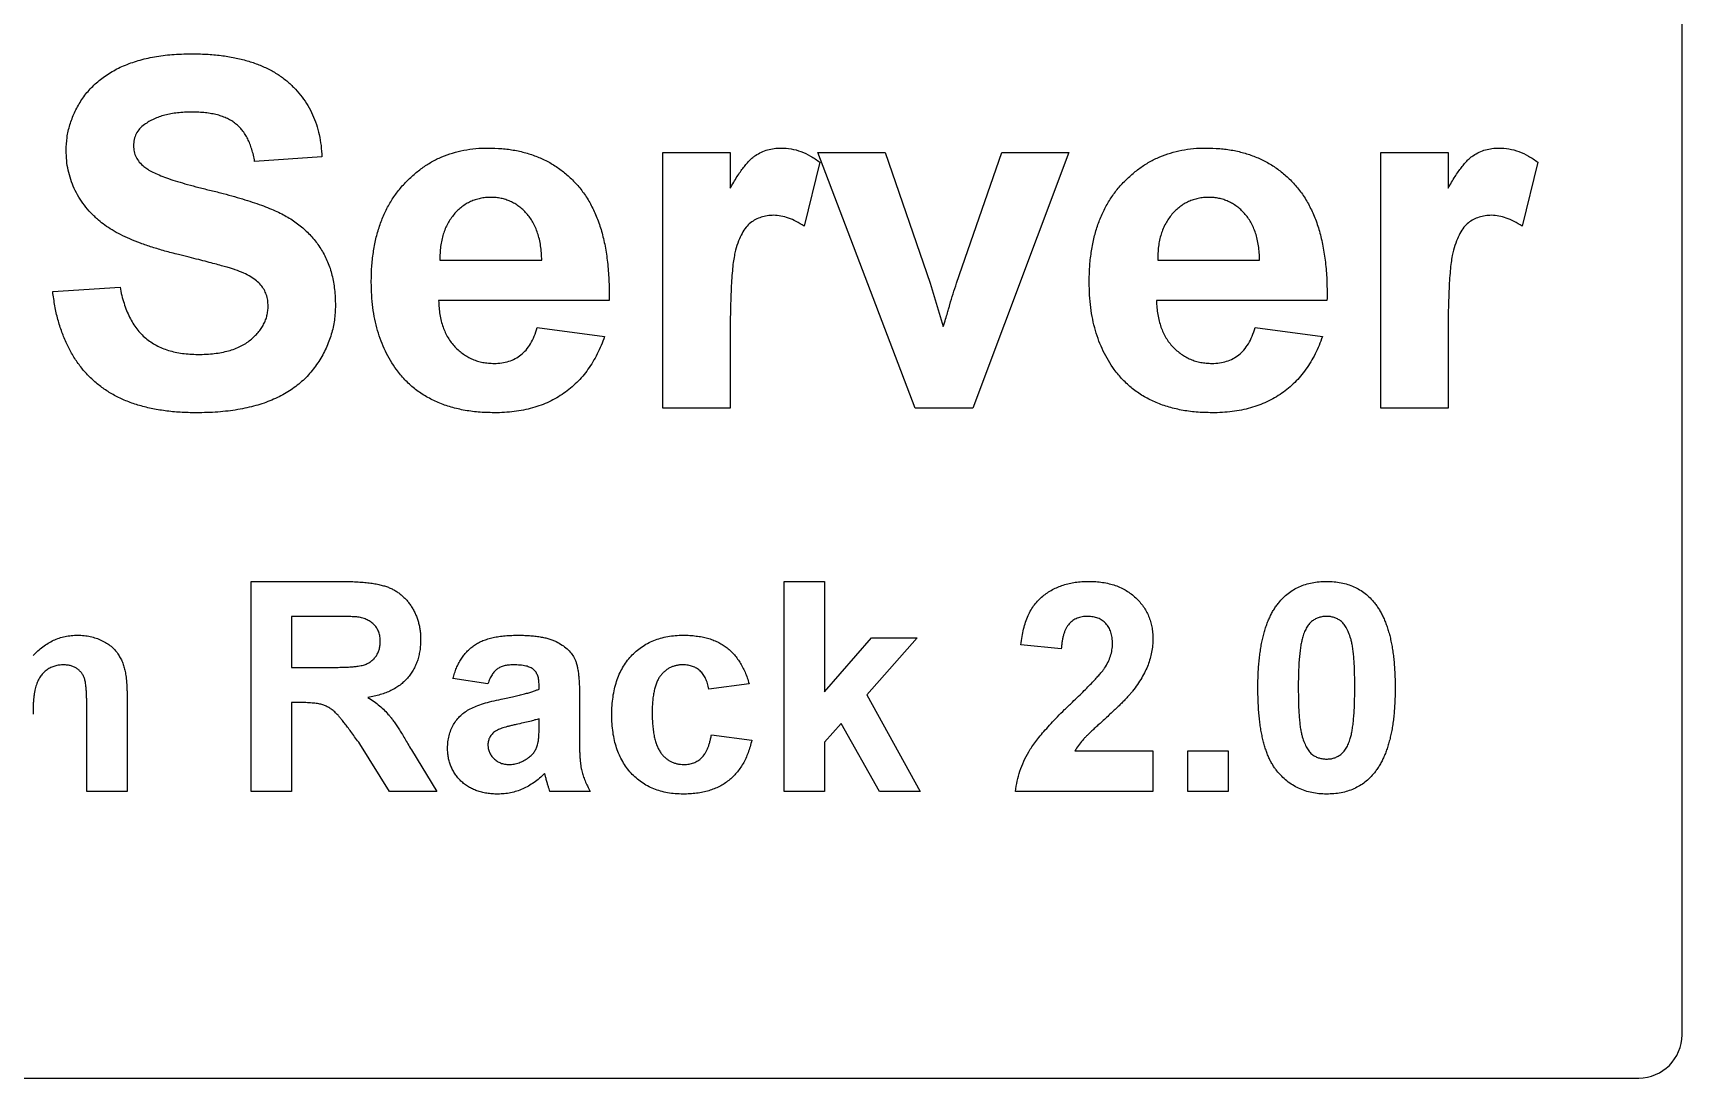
# Model space of a CAD drawing. Header units: millimetres. Extents: x -229 to 229, y -152 to 152.
# Drawn here: x -13.4 to 228.6, y -152.4 to 1 of the extents above; entities that cross this region are included whole.
import ezdxf

# ---------------------------------------------------------------- set-up
doc = ezdxf.new("R2010")
doc.units = ezdxf.units.MM

msp = doc.modelspace()

# ---------------------------------------------------------------- linework, layer by layer
at = {"color": 7, "linetype": 'Continuous', "lineweight": 25}
for p, q in [((228.6, -146.05), (228.6, 146.05)), ((79.03, -16.58), (88.9, -16.58)), ((79.03, -54.12), (79.03, -16.58)), ((88.9, -16.58), (88.9, -21.82)), ((101.74, -16.58), (111.62, -16.58)), ((116.06, -54.12), (101.74, -16.58)), ((111.62, -16.58), (118.26, -35.74)), ((122.12, -35.74), (128.75, -16.58)), ((138.62, -16.58), (124.52, -54.12)), ((128.75, -16.58), (138.62, -16.58)), ((184.39, -16.58), (194.27, -16.58)), ((184.39, -54.12), (184.39, -16.58)), ((194.27, -16.58), (194.27, -21.82)), ((28.98, -17.24), (19.1, -17.9)), ((102.07, -18), (99.77, -27.4)), ((207.44, -18), (205.14, -27.4)), ((46.27, -32.39), (61.24, -32.39)), ((151.64, -32.39), (166.61, -32.39)), ((118.26, -35.74), (120.18, -42.14)), ((-10.54, -37), (-0.66, -36.34)), ((71.12, -38.32), (46.1, -38.32)), ((176.49, -38.32), (151.46, -38.32)), ((60.59, -42.27), (70.46, -43.58)), ((88.9, -42.99), (88.9, -54.12)), ((165.95, -42.27), (175.83, -43.58)), ((194.27, -42.99), (194.27, -54.12)), ((88.9, -54.12), (79.03, -54.12)), ((124.52, -54.12), (116.06, -54.12)), ((194.27, -54.12), (184.39, -54.12)), ((18.57, -79.52), (31.51, -79.52)), ((18.57, -110.34), (18.57, -79.52)), ((96.81, -79.52), (102.73, -79.52)), ((96.81, -110.34), (96.81, -79.52)), ((102.73, -79.52), (102.73, -95.75)), ((24.5, -84.66), (24.5, -92.17)), ((29.54, -84.66), (24.5, -84.66)), ((102.73, -95.75), (109.65, -87.82)), ((116.36, -87.82), (108.93, -96.17)), ((109.65, -87.82), (116.36, -87.82)), ((137.5, -89.4), (131.58, -88.82)), ((24.5, -92.17), (29.27, -92.17)), ((53.34, -94.54), (48.21, -93.75)), ((60.85, -95.33), (60.85, -94.76)), ((66.78, -96.05), (66.78, -102.98)), ((91.67, -94.54), (85.74, -95.33)), ((108.93, -96.17), (116.76, -110.34)), ((-5.53, -110.34), (-5.53, -98.38)), ((0.4, -97.2), (0.4, -110.34)), ((24.5, -97.3), (24.5, -110.34)), ((25.83, -97.3), (24.5, -97.3)), ((60.85, -100.79), (60.85, -99.67)), ((105.18, -100.38), (102.73, -103.13)), ((110.83, -110.34), (105.18, -100.38)), ((38.91, -110.34), (34.52, -103.35)), ((86.14, -102.04), (92.06, -102.83)), ((102.73, -103.13), (102.73, -110.34)), ((42.1, -104.24), (45.83, -110.34)), ((139.49, -104.41), (150.94, -104.41)), ((150.94, -104.41), (150.94, -110.34)), ((156.07, -104.41), (162, -104.41)), ((156.07, -110.34), (156.07, -104.41)), ((162, -104.41), (162, -110.34)), ((0.4, -110.34), (-5.53, -110.34)), ((24.5, -110.34), (18.57, -110.34)), ((45.83, -110.34), (38.91, -110.34)), ((68.36, -110.34), (62.43, -110.34)), ((102.73, -110.34), (96.81, -110.34)), ((116.76, -110.34), (110.83, -110.34)), ((150.94, -110.34), (130.79, -110.34)), ((162, -110.34), (156.07, -110.34)), ((-222.25, -152.4), (222.25, -152.4))]:
    msp.add_line(p, q, dxfattribs=at)
msp.add_arc((222.25, -146.05), 6.35, 270, 0, dxfattribs=at)
for points, knots in [([(-8.56, -16.29), (-8.54, -15.65), (-8.49, -14.38), (-8.05, -12.51), (-7.37, -10.71), (-6.58, -9.28), (-5.83, -8.19), (-5.2, -7.42), (-4.5, -6.69), (-3.74, -6.03), (-2.93, -5.4), (-2.05, -4.84), (-1.12, -4.31), (0.22, -3.69), (2.05, -3.04), (4.43, -2.49), (7.02, -2.16), (8.81, -2.12), (9.74, -2.1)], [0, 0, 0, 0, 0.073758, 0.146314, 0.219931, 0.295355, 0.333985, 0.372228, 0.410559, 0.449522, 0.48845, 0.5285, 0.569766, 0.611707, 0.699547, 0.793005, 0.892708, 1, 1, 1, 1]), ([(9.74, -2.1), (10.51, -2.11), (11.99, -2.13), (14.14, -2.33), (16.14, -2.64), (18, -3.09), (19.71, -3.68), (21.28, -4.38), (22.71, -5.22), (23.97, -6.19), (25.1, -7.27), (26.08, -8.44), (26.93, -9.69), (27.64, -11.03), (28.19, -12.46), (28.6, -13.98), (28.87, -15.58), (28.94, -16.68), (28.98, -17.24)], [0, 0, 0, 0, 0.08282, 0.161084, 0.23435, 0.303453, 0.368554, 0.430806, 0.490159, 0.547891, 0.604075, 0.659129, 0.713948, 0.768331, 0.823595, 0.880408, 0.93902, 1, 1, 1, 1]), ([(9.87, -10.66), (9.51, -10.66), (8.81, -10.68), (7.79, -10.76), (6.83, -10.9), (5.93, -11.09), (5.09, -11.35), (4.31, -11.67), (3.59, -12.04), (3.15, -12.33), (2.93, -12.48)], [0, 0, 0, 0, 0.148335, 0.288592, 0.421401, 0.547152, 0.666859, 0.782766, 0.892668, 1, 1, 1, 1]), ([(19.1, -17.9), (19.04, -17.59), (18.93, -16.99), (18.69, -16.12), (18.42, -15.32), (18.1, -14.59), (17.71, -13.93), (17.29, -13.33), (16.83, -12.8), (16.3, -12.35), (15.73, -11.93), (15.09, -11.6), (14.39, -11.3), (13.61, -11.06), (12.76, -10.88), (11.86, -10.75), (10.88, -10.68), (10.21, -10.67), (9.87, -10.66)], [0, 0, 0, 0, 0.071942, 0.140207, 0.204905, 0.264912, 0.322857, 0.378531, 0.431843, 0.484049, 0.536898, 0.59195, 0.649895, 0.711385, 0.777189, 0.846914, 0.920798, 1, 1, 1, 1]), ([(2.93, -12.48), (2.68, -12.68), (2.2, -13.06), (1.69, -13.82), (1.37, -14.68), (1.34, -15.29), (1.32, -15.6)], [0, 0, 0, 0, 0.259464, 0.502502, 0.744885, 1, 1, 1, 1]), ([(-3.82, -26.52), (-4.19, -26.17), (-4.93, -25.48), (-5.91, -24.34), (-6.73, -23.14), (-7.4, -21.88), (-7.92, -20.56), (-8.29, -19.19), (-8.52, -17.76), (-8.55, -16.78), (-8.56, -16.29)], [0, 0, 0, 0, 0.133054, 0.260864, 0.384835, 0.506941, 0.627504, 0.749214, 0.872651, 1, 1, 1, 1]), ([(1.32, -15.6), (1.33, -15.89), (1.36, -16.46), (1.68, -17.28), (2.16, -18.03), (2.61, -18.44), (2.84, -18.65)], [0, 0, 0, 0, 0.246345, 0.485261, 0.731951, 1, 1, 1, 1]), ([(36.22, -35.63), (36.23, -34.88), (36.25, -33.42), (36.5, -31.29), (36.86, -29.28), (37.4, -27.41), (38.08, -25.65), (38.92, -24.02), (39.9, -22.51), (41.05, -21.15), (42.3, -19.93), (43.64, -18.85), (45.06, -17.95), (46.56, -17.2), (48.15, -16.64), (49.81, -16.22), (51.56, -15.97), (52.75, -15.94), (53.35, -15.93)], [0, 0, 0, 0, 0.076385, 0.149324, 0.218424, 0.284712, 0.34825, 0.410591, 0.471299, 0.531967, 0.591651, 0.649954, 0.706789, 0.763485, 0.820424, 0.878521, 0.9383, 1, 1, 1, 1]), ([(53.35, -15.93), (54.03, -15.94), (55.35, -15.97), (57.28, -16.23), (59.11, -16.66), (60.81, -17.27), (62.42, -18.04), (63.91, -19), (65.29, -20.13), (66.55, -21.43), (67.69, -22.9), (68.66, -24.57), (69.47, -26.41), (70.13, -28.44), (70.62, -30.66), (70.95, -33.05), (71.14, -35.62), (71.13, -37.4), (71.12, -38.32)], [0, 0, 0, 0, 0.062184, 0.121687, 0.178755, 0.234022, 0.288331, 0.342225, 0.39646, 0.451776, 0.508677, 0.567205, 0.628626, 0.693655, 0.762827, 0.836735, 0.915787, 1, 1, 1, 1]), ([(88.9, -21.82), (89.07, -21.53), (89.4, -20.96), (89.89, -20.14), (90.38, -19.42), (90.85, -18.78), (91.3, -18.21), (91.75, -17.74), (92.17, -17.33), (92.74, -16.92), (93.46, -16.52), (94.38, -16.17), (95.36, -15.97), (96.02, -15.94), (96.36, -15.93)], [0, 0, 0, 0, 0.1015823, 0.1959763, 0.2820742, 0.3609078, 0.4328316, 0.4971315, 0.5556584, 0.6075363, 0.7044377, 0.8017257, 0.8986541, 1, 1, 1, 1]), ([(96.36, -15.93), (96.86, -15.95), (97.85, -16.01), (99.31, -16.41), (100.74, -17.08), (101.62, -17.69), (102.07, -18)], [0, 0, 0, 0, 0.239015, 0.480055, 0.731757, 1, 1, 1, 1]), ([(141.59, -35.63), (141.6, -34.88), (141.62, -33.42), (141.87, -31.29), (142.23, -29.28), (142.77, -27.41), (143.44, -25.65), (144.29, -24.02), (145.27, -22.51), (146.42, -21.15), (147.67, -19.93), (149.01, -18.85), (150.43, -17.95), (151.93, -17.2), (153.52, -16.64), (155.18, -16.22), (156.92, -15.97), (158.11, -15.94), (158.72, -15.93)], [0, 0, 0, 0, 0.076385, 0.149324, 0.218424, 0.284712, 0.34825, 0.410591, 0.471299, 0.531967, 0.591651, 0.649954, 0.706789, 0.763485, 0.820424, 0.878521, 0.9383, 1, 1, 1, 1]), ([(158.72, -15.93), (159.4, -15.94), (160.72, -15.97), (162.65, -16.23), (164.47, -16.66), (166.18, -17.27), (167.79, -18.04), (169.28, -19), (170.66, -20.13), (171.92, -21.43), (173.06, -22.9), (174.03, -24.57), (174.84, -26.41), (175.5, -28.44), (175.98, -30.66), (176.32, -33.05), (176.51, -35.62), (176.5, -37.4), (176.49, -38.32)], [0, 0, 0, 0, 0.062184, 0.121687, 0.178755, 0.234022, 0.288331, 0.342225, 0.39646, 0.451776, 0.508677, 0.567205, 0.628626, 0.693655, 0.762827, 0.836735, 0.915787, 1, 1, 1, 1]), ([(194.27, -21.82), (194.44, -21.53), (194.77, -20.96), (195.26, -20.14), (195.74, -19.42), (196.22, -18.78), (196.66, -18.21), (197.11, -17.74), (197.54, -17.33), (198.1, -16.92), (198.83, -16.52), (199.75, -16.17), (200.72, -15.97), (201.39, -15.94), (201.73, -15.93)], [0, 0, 0, 0, 0.101582, 0.195976, 0.282074, 0.360908, 0.432832, 0.497131, 0.555658, 0.607536, 0.704438, 0.801726, 0.898654, 1, 1, 1, 1]), ([(201.73, -15.93), (202.22, -15.95), (203.21, -16.01), (204.68, -16.41), (206.1, -17.08), (206.99, -17.69), (207.44, -18)], [0, 0, 0, 0, 0.239015, 0.480055, 0.731757, 1, 1, 1, 1]), ([(2.84, -18.65), (3.03, -18.79), (3.44, -19.1), (4.2, -19.49), (5.12, -19.92), (6.21, -20.34), (7.48, -20.75), (8.92, -21.19), (10.52, -21.63), (12.26, -22.05), (14.03, -22.47), (15.72, -22.93), (17.28, -23.38), (18.73, -23.84), (20.05, -24.3), (21.25, -24.77), (22.33, -25.22), (23.59, -25.85), (25.03, -26.7), (26.53, -27.93), (27.85, -29.32), (28.78, -30.63), (29.41, -31.75), (29.82, -32.65), (30.18, -33.59), (30.46, -34.59), (30.67, -35.63), (30.84, -36.72), (30.93, -37.86), (30.95, -38.63), (30.95, -39.03)], [0, 0, 0, 0, 0.018281, 0.040851, 0.06742, 0.098236, 0.13339, 0.172761, 0.216898, 0.265232, 0.314356, 0.360395, 0.4033, 0.443173, 0.480216, 0.513952, 0.544926, 0.573058, 0.625371, 0.67606, 0.726118, 0.776675, 0.802168, 0.82813, 0.85447, 0.881844, 0.909815, 0.938613, 0.968808, 1, 1, 1, 1]), ([(53.79, -23.17), (53.53, -23.18), (53, -23.2), (52.22, -23.31), (51.49, -23.51), (50.79, -23.77), (50.13, -24.13), (49.5, -24.56), (48.91, -25.07), (48.55, -25.45), (48.37, -25.65)], [0, 0, 0, 0, 0.13044, 0.257038, 0.379788, 0.499815, 0.620849, 0.744538, 0.870075, 1, 1, 1, 1]), ([(61.24, -32.39), (61.23, -32.03), (61.19, -31.32), (61.09, -30.28), (60.9, -29.32), (60.66, -28.42), (60.33, -27.6), (59.97, -26.83), (59.52, -26.14), (59.01, -25.52), (58.47, -24.96), (57.88, -24.5), (57.28, -24.08), (56.64, -23.74), (55.97, -23.49), (55.27, -23.3), (54.54, -23.2), (54.05, -23.18), (53.79, -23.17)], [0, 0, 0, 0, 0.082314, 0.160312, 0.234515, 0.303739, 0.370258, 0.43406, 0.495783, 0.555843, 0.614506, 0.671294, 0.726559, 0.779965, 0.833959, 0.888495, 0.943318, 1, 1, 1, 1]), ([(159.16, -23.17), (158.89, -23.18), (158.37, -23.2), (157.59, -23.31), (156.86, -23.51), (156.16, -23.77), (155.5, -24.13), (154.87, -24.56), (154.28, -25.07), (153.92, -25.45), (153.74, -25.65)], [0, 0, 0, 0, 0.13044, 0.257038, 0.379788, 0.499815, 0.620849, 0.744538, 0.870075, 1, 1, 1, 1]), ([(166.61, -32.39), (166.59, -32.03), (166.56, -31.32), (166.45, -30.28), (166.27, -29.32), (166.02, -28.42), (165.7, -27.6), (165.34, -26.83), (164.89, -26.14), (164.38, -25.52), (163.84, -24.96), (163.25, -24.5), (162.64, -24.08), (162, -23.74), (161.33, -23.49), (160.63, -23.3), (159.91, -23.2), (159.41, -23.18), (159.16, -23.17)], [0, 0, 0, 0, 0.0823141, 0.1603124, 0.2345154, 0.3037395, 0.3702579, 0.4340595, 0.4957829, 0.5558429, 0.6145055, 0.6712938, 0.7265585, 0.7799647, 0.8339586, 0.8884952, 0.9433177, 1, 1, 1, 1]), ([(7.92, -31.57), (7.25, -31.4), (5.95, -31.07), (4.09, -30.5), (2.39, -29.92), (0.84, -29.3), (-0.56, -28.67), (-1.79, -27.99), (-2.88, -27.29), (-3.51, -26.77), (-3.82, -26.52)], [0, 0, 0, 0, 0.161735, 0.312041, 0.452204, 0.58122, 0.699855, 0.809224, 0.908455, 1, 1, 1, 1]), ([(48.37, -25.65), (48.2, -25.86), (47.86, -26.29), (47.43, -27), (47.06, -27.76), (46.78, -28.58), (46.53, -29.45), (46.39, -30.39), (46.29, -31.37), (46.28, -32.04), (46.27, -32.39)], [0, 0, 0, 0, 0.112984, 0.226999, 0.344391, 0.463956, 0.589572, 0.71973, 0.855857, 1, 1, 1, 1]), ([(95.28, -25.8), (94.96, -25.82), (94.34, -25.84), (93.44, -26.06), (92.62, -26.4), (91.85, -26.89), (91.17, -27.58), (90.59, -28.48), (90.1, -29.61), (89.72, -30.71), (89.49, -31.78), (89.33, -32.79), (89.2, -34.01), (89.09, -35.42), (89.01, -37.04), (88.95, -38.84), (88.91, -40.85), (88.9, -42.25), (88.9, -42.99)], [0, 0, 0, 0, 0.047051, 0.091596, 0.134789, 0.178167, 0.223829, 0.275881, 0.335712, 0.404792, 0.446161, 0.496256, 0.556147, 0.625989, 0.704794, 0.793638, 0.892036, 1, 1, 1, 1]), ([(99.77, -27.4), (99.38, -27.15), (98.64, -26.69), (97.49, -26.19), (96.37, -25.87), (95.64, -25.83), (95.28, -25.8)], [0, 0, 0, 0, 0.2849355, 0.542857, 0.779294, 1, 1, 1, 1]), ([(153.74, -25.65), (153.57, -25.86), (153.23, -26.29), (152.8, -27), (152.42, -27.76), (152.14, -28.58), (151.9, -29.45), (151.75, -30.39), (151.66, -31.37), (151.65, -32.04), (151.64, -32.39)], [0, 0, 0, 0, 0.112984, 0.226999, 0.344391, 0.463956, 0.589572, 0.71973, 0.855857, 1, 1, 1, 1]), ([(200.65, -25.8), (200.33, -25.82), (199.71, -25.84), (198.81, -26.06), (197.98, -26.4), (197.22, -26.89), (196.54, -27.58), (195.96, -28.48), (195.47, -29.61), (195.09, -30.71), (194.86, -31.78), (194.69, -32.79), (194.57, -34.01), (194.45, -35.42), (194.38, -37.04), (194.32, -38.84), (194.27, -40.85), (194.27, -42.25), (194.27, -42.99)], [0, 0, 0, 0, 0.047051, 0.091596, 0.134789, 0.178167, 0.223829, 0.275881, 0.335712, 0.404792, 0.446161, 0.496256, 0.556147, 0.625989, 0.704794, 0.793638, 0.892036, 1, 1, 1, 1]), ([(205.14, -27.4), (204.75, -27.15), (204.01, -26.69), (202.85, -26.19), (201.74, -25.87), (201.01, -25.83), (200.65, -25.8)], [0, 0, 0, 0, 0.2849355, 0.542857, 0.779294, 1, 1, 1, 1]), ([(16.26, -33.8), (16.08, -33.74), (15.68, -33.61), (15, -33.42), (14.18, -33.18), (13.22, -32.91), (12.1, -32.63), (10.84, -32.29), (9.43, -31.95), (8.44, -31.7), (7.92, -31.57)], [0, 0, 0, 0, 0.065228, 0.145969, 0.245215, 0.361498, 0.495676, 0.646055, 0.814352, 1, 1, 1, 1]), ([(21.07, -39.13), (21.06, -38.84), (21.05, -38.26), (20.83, -37.44), (20.5, -36.68), (20.01, -36), (19.35, -35.37), (18.5, -34.78), (17.45, -34.25), (16.67, -33.96), (16.26, -33.8)], [0, 0, 0, 0, 0.113119, 0.2213, 0.325895, 0.431605, 0.54614, 0.677623, 0.828428, 1, 1, 1, 1]), ([(39.9, -48.44), (39.61, -48.01), (39.01, -47.14), (38.27, -45.74), (37.63, -44.26), (37.13, -42.69), (36.71, -41.05), (36.42, -39.32), (36.26, -37.5), (36.23, -36.26), (36.22, -35.63)], [0, 0, 0, 0, 0.115599, 0.232782, 0.350811, 0.472291, 0.596763, 0.726067, 0.860235, 1, 1, 1, 1]), ([(121.13, -38.92), (121.29, -38.39), (121.61, -37.33), (121.95, -36.28), (122.12, -35.74)], [0, 0, 0, 0, 0.497607, 1, 1, 1, 1]), ([(145.27, -48.44), (144.97, -48.01), (144.38, -47.14), (143.63, -45.74), (143, -44.26), (142.49, -42.69), (142.07, -41.05), (141.79, -39.32), (141.63, -37.5), (141.6, -36.26), (141.59, -35.63)], [0, 0, 0, 0, 0.115599, 0.232782, 0.350811, 0.472291, 0.596763, 0.726067, 0.860235, 1, 1, 1, 1]), ([(10.52, -54.78), (9.73, -54.77), (8.21, -54.74), (6, -54.52), (3.92, -54.18), (1.98, -53.68), (0.19, -53.05), (-1.47, -52.27), (-2.98, -51.33), (-4.36, -50.27), (-5.6, -49.06), (-6.71, -47.72), (-7.68, -46.25), (-8.51, -44.65), (-9.22, -42.92), (-9.81, -41.07), (-10.25, -39.08), (-10.44, -37.7), (-10.54, -37)], [0, 0, 0, 0, 0.0761221, 0.1482116, 0.2162405, 0.2806676, 0.3423095, 0.4014208, 0.458656, 0.514793, 0.5707224, 0.6266527, 0.6834818, 0.7418441, 0.8021435, 0.8651515, 0.9308113, 1, 1, 1, 1]), ([(-0.66, -36.34), (-0.58, -36.75), (-0.43, -37.56), (-0.09, -38.7), (0.29, -39.77), (0.73, -40.75), (1.22, -41.65), (1.79, -42.46), (2.41, -43.2), (3.1, -43.84), (3.84, -44.41), (4.66, -44.89), (5.53, -45.3), (6.46, -45.64), (7.45, -45.9), (8.51, -46.08), (9.63, -46.19), (10.39, -46.21), (10.78, -46.22)], [0, 0, 0, 0, 0.075285, 0.146236, 0.213456, 0.277502, 0.33853, 0.397652, 0.454745, 0.510362, 0.565639, 0.622097, 0.67924, 0.738115, 0.799044, 0.863264, 0.929939, 1, 1, 1, 1]), ([(46.1, -38.32), (46.11, -38.67), (46.15, -39.36), (46.27, -40.36), (46.47, -41.31), (46.74, -42.19), (47.06, -43.02), (47.47, -43.78), (47.95, -44.48), (48.49, -45.11), (49.09, -45.68), (49.72, -46.17), (50.38, -46.61), (51.09, -46.94), (51.83, -47.21), (52.6, -47.39), (53.41, -47.51), (53.97, -47.53), (54.25, -47.54)], [0, 0, 0, 0, 0.0769848, 0.149914, 0.2201641, 0.2864885, 0.3507796, 0.4125353, 0.4737932, 0.5346544, 0.5942959, 0.6522135, 0.7089265, 0.7659968, 0.8224146, 0.8799657, 0.9387421, 1, 1, 1, 1]), ([(151.46, -38.32), (151.48, -38.67), (151.51, -39.36), (151.63, -40.36), (151.84, -41.31), (152.11, -42.19), (152.43, -43.02), (152.84, -43.78), (153.31, -44.48), (153.86, -45.11), (154.46, -45.68), (155.09, -46.17), (155.75, -46.61), (156.46, -46.94), (157.2, -47.21), (157.97, -47.39), (158.78, -47.51), (159.33, -47.53), (159.61, -47.54)], [0, 0, 0, 0, 0.076985, 0.149914, 0.220164, 0.286488, 0.35078, 0.412535, 0.473793, 0.534654, 0.594296, 0.652213, 0.708927, 0.765997, 0.822415, 0.879966, 0.938742, 1, 1, 1, 1]), ([(30.95, -39.03), (30.94, -39.39), (30.93, -40.11), (30.81, -41.19), (30.63, -42.24), (30.36, -43.27), (30, -44.29), (29.6, -45.3), (29.09, -46.29), (28.52, -47.24), (27.89, -48.17), (27.18, -49.03), (26.42, -49.85), (25.57, -50.57), (24.68, -51.27), (23.72, -51.88), (22.7, -52.44), (21.61, -52.93), (20.46, -53.37), (19.25, -53.75), (17.96, -54.06), (16.6, -54.33), (15.18, -54.54), (13.68, -54.68), (12.12, -54.76), (11.06, -54.77), (10.52, -54.78)], [0, 0, 0, 0, 0.0375238, 0.0745185, 0.1111581, 0.1477088, 0.1847374, 0.2221811, 0.259833, 0.2985387, 0.3371991, 0.3756534, 0.4136872, 0.4517901, 0.4906346, 0.5297855, 0.5696773, 0.6105177, 0.6525003, 0.6962463, 0.741804, 0.7893957, 0.8387226, 0.8902543, 0.9440981, 1, 1, 1, 1]), ([(10.78, -46.22), (11.2, -46.21), (12, -46.21), (13.16, -46.1), (14.24, -45.94), (15.24, -45.7), (16.18, -45.42), (17.02, -45.04), (17.79, -44.61), (18.48, -44.12), (19.09, -43.57), (19.61, -43), (20.07, -42.42), (20.43, -41.8), (20.73, -41.17), (20.92, -40.51), (21.05, -39.83), (21.07, -39.36), (21.07, -39.13)], [0, 0, 0, 0, 0.0886112, 0.1723534, 0.2507588, 0.3243492, 0.3939279, 0.4600367, 0.5228485, 0.5836904, 0.6422364, 0.697606, 0.7507613, 0.8014018, 0.8516208, 0.9001962, 0.9497159, 1, 1, 1, 1]), ([(120.18, -42.14), (120.3, -41.77), (120.5, -41.1), (120.78, -40.19), (120.98, -39.49), (121.09, -39.09), (121.13, -38.92)], [0, 0, 0, 0, 0.346124, 0.631182, 0.847582, 1, 1, 1, 1]), ([(54.25, -47.54), (54.62, -47.52), (55.35, -47.49), (56.4, -47.26), (57.35, -46.86), (58.21, -46.31), (58.98, -45.57), (59.62, -44.64), (60.18, -43.53), (60.45, -42.7), (60.59, -42.27)], [0, 0, 0, 0, 0.125554, 0.243179, 0.356466, 0.46863, 0.584816, 0.71008, 0.847766, 1, 1, 1, 1]), ([(159.61, -47.54), (159.99, -47.52), (160.72, -47.49), (161.76, -47.26), (162.71, -46.86), (163.57, -46.31), (164.34, -45.57), (164.99, -44.64), (165.55, -43.53), (165.81, -42.7), (165.95, -42.27)], [0, 0, 0, 0, 0.125554, 0.243179, 0.356466, 0.46863, 0.584816, 0.71008, 0.847766, 1, 1, 1, 1]), ([(70.46, -43.58), (70.3, -44.03), (69.98, -44.9), (69.4, -46.15), (68.76, -47.32), (68.04, -48.4), (67.27, -49.42), (66.4, -50.33), (65.49, -51.18), (64.49, -51.93), (63.44, -52.61), (62.32, -53.2), (61.13, -53.68), (59.88, -54.08), (58.57, -54.4), (57.19, -54.62), (55.75, -54.76), (54.77, -54.77), (54.27, -54.78)], [0, 0, 0, 0, 0.066948, 0.131635, 0.194402, 0.255359, 0.315526, 0.374568, 0.43328, 0.491792, 0.550472, 0.610148, 0.670421, 0.732099, 0.795523, 0.860926, 0.92914, 1, 1, 1, 1]), ([(175.83, -43.58), (175.67, -44.03), (175.35, -44.9), (174.77, -46.15), (174.12, -47.32), (173.41, -48.4), (172.63, -49.42), (171.77, -50.33), (170.86, -51.18), (169.86, -51.93), (168.81, -52.61), (167.69, -53.2), (166.49, -53.68), (165.25, -54.08), (163.94, -54.4), (162.56, -54.62), (161.12, -54.76), (160.14, -54.77), (159.64, -54.78)], [0, 0, 0, 0, 0.066948, 0.131635, 0.194402, 0.255359, 0.315526, 0.374568, 0.43328, 0.491792, 0.550472, 0.610148, 0.670421, 0.732099, 0.795523, 0.860926, 0.92914, 1, 1, 1, 1]), ([(54.27, -54.78), (53.49, -54.76), (51.96, -54.72), (49.76, -54.42), (47.72, -53.93), (45.83, -53.24), (44.1, -52.34), (42.52, -51.24), (41.1, -49.95), (40.31, -48.95), (39.9, -48.44)], [0, 0, 0, 0, 0.143868, 0.279381, 0.407202, 0.529461, 0.648166, 0.764985, 0.881431, 1, 1, 1, 1]), ([(159.64, -54.78), (158.85, -54.76), (157.33, -54.72), (155.13, -54.42), (153.09, -53.93), (151.2, -53.24), (149.47, -52.34), (147.89, -51.24), (146.47, -49.95), (145.67, -48.95), (145.27, -48.44)], [0, 0, 0, 0, 0.143868, 0.279381, 0.407202, 0.529461, 0.648166, 0.764985, 0.881431, 1, 1, 1, 1]), ([(31.51, -79.52), (31.9, -79.52), (32.66, -79.53), (33.75, -79.56), (34.76, -79.63), (35.69, -79.71), (36.54, -79.83), (37.3, -79.97), (37.98, -80.14), (38.58, -80.33), (39.14, -80.56), (39.65, -80.82), (40.13, -81.13), (40.59, -81.48), (41.03, -81.86), (41.43, -82.29), (41.8, -82.76), (42.15, -83.26), (42.45, -83.8), (42.73, -84.35), (42.95, -84.92), (43.14, -85.51), (43.29, -86.12), (43.39, -86.75), (43.46, -87.4), (43.46, -87.84), (43.46, -88.06)], [0, 0, 0, 0, 0.069826, 0.134568, 0.194655, 0.249727, 0.300289, 0.346032, 0.387438, 0.424316, 0.459073, 0.493245, 0.527114, 0.561039, 0.595222, 0.629875, 0.664986, 0.701286, 0.737968, 0.774262, 0.810851, 0.84727, 0.884509, 0.92231, 0.960504, 1, 1, 1, 1]), ([(131.58, -88.82), (131.62, -88.42), (131.72, -87.64), (131.95, -86.53), (132.24, -85.5), (132.61, -84.56), (133.03, -83.7), (133.54, -82.94), (134.12, -82.27), (134.76, -81.68), (135.45, -81.17), (136.19, -80.72), (136.97, -80.35), (137.79, -80.05), (138.66, -79.81), (139.56, -79.65), (140.51, -79.53), (141.15, -79.53), (141.48, -79.52)], [0, 0, 0, 0, 0.079436, 0.154013, 0.224141, 0.289934, 0.352732, 0.412726, 0.470303, 0.527169, 0.583502, 0.639948, 0.696585, 0.753727, 0.812707, 0.872963, 0.935035, 1, 1, 1, 1]), ([(141.48, -79.52), (141.84, -79.53), (142.54, -79.54), (143.55, -79.65), (144.51, -79.85), (145.42, -80.1), (146.26, -80.44), (147.04, -80.86), (147.76, -81.36), (148.42, -81.92), (149.01, -82.53), (149.53, -83.19), (149.96, -83.89), (150.32, -84.61), (150.59, -85.39), (150.79, -86.19), (150.92, -87.04), (150.93, -87.61), (150.94, -87.91)], [0, 0, 0, 0, 0.075672, 0.147381, 0.216085, 0.281698, 0.34546, 0.407486, 0.468731, 0.529782, 0.590033, 0.648548, 0.705954, 0.763102, 0.820289, 0.878479, 0.938226, 1, 1, 1, 1]), ([(169.4, -82.65), (169.61, -82.4), (170.04, -81.91), (170.77, -81.27), (171.56, -80.72), (172.41, -80.29), (173.33, -79.94), (174.31, -79.7), (175.34, -79.55), (176.06, -79.53), (176.42, -79.52)], [0, 0, 0, 0, 0.123958, 0.2447, 0.363941, 0.484152, 0.605999, 0.731306, 0.862758, 1, 1, 1, 1]), ([(176.42, -79.52), (176.79, -79.53), (177.5, -79.55), (178.55, -79.7), (179.53, -79.94), (180.44, -80.29), (181.3, -80.74), (182.09, -81.29), (182.83, -81.94), (183.26, -82.44), (183.47, -82.69)], [0, 0, 0, 0, 0.137323, 0.267352, 0.392965, 0.51492, 0.6342, 0.754352, 0.875575, 1, 1, 1, 1]), ([(34.25, -84.76), (34.16, -84.75), (33.97, -84.73), (33.62, -84.71), (33.18, -84.69), (32.64, -84.68), (32.01, -84.67), (31.27, -84.66), (30.44, -84.66), (29.85, -84.66), (29.54, -84.66)], [0, 0, 0, 0, 0.052659, 0.124813, 0.21921, 0.333205, 0.469464, 0.625352, 0.802199, 1, 1, 1, 1]), ([(141.36, -84.66), (141.09, -84.67), (140.57, -84.69), (139.83, -84.9), (139.18, -85.26), (138.72, -85.66), (138.41, -86.05), (138.2, -86.4), (138.02, -86.79), (137.86, -87.22), (137.73, -87.7), (137.63, -88.23), (137.54, -88.8), (137.52, -89.19), (137.5, -89.4)], [0, 0, 0, 0, 0.116899, 0.225824, 0.330086, 0.435451, 0.490307, 0.548244, 0.610767, 0.677675, 0.749189, 0.826859, 0.910112, 1, 1, 1, 1]), ([(145.01, -88.7), (145, -88.39), (144.98, -87.81), (144.8, -86.99), (144.49, -86.29), (144.06, -85.69), (143.52, -85.23), (142.88, -84.89), (142.14, -84.7), (141.63, -84.67), (141.36, -84.66)], [0, 0, 0, 0, 0.14914, 0.282162, 0.404656, 0.52111, 0.634416, 0.748796, 0.868711, 1, 1, 1, 1]), ([(166.35, -95.08), (166.35, -94.73), (166.35, -94.03), (166.4, -93.01), (166.44, -92.02), (166.54, -91.08), (166.64, -90.17), (166.77, -89.29), (166.93, -88.46), (167.11, -87.66), (167.3, -86.9), (167.53, -86.19), (167.77, -85.5), (168.06, -84.86), (168.35, -84.25), (168.67, -83.68), (169.02, -83.14), (169.27, -82.81), (169.4, -82.65)], [0, 0, 0, 0, 0.081529, 0.159787, 0.235743, 0.308564, 0.379174, 0.446742, 0.511904, 0.574573, 0.634354, 0.692516, 0.748439, 0.802149, 0.853871, 0.90396, 0.952602, 1, 1, 1, 1]), ([(176.42, -84.66), (176.24, -84.67), (175.86, -84.68), (175.32, -84.81), (174.81, -85.02), (174.33, -85.31), (173.89, -85.71), (173.51, -86.26), (173.18, -86.92), (173.02, -87.42), (172.94, -87.68)], [0, 0, 0, 0, 0.112424, 0.222385, 0.330122, 0.441243, 0.558075, 0.686949, 0.834033, 1, 1, 1, 1]), ([(180.57, -95.14), (180.57, -94.72), (180.57, -93.92), (180.54, -92.76), (180.5, -91.71), (180.43, -90.76), (180.36, -89.91), (180.25, -89.16), (180.14, -88.51), (179.95, -87.81), (179.7, -87.08), (179.35, -86.33), (178.96, -85.74), (178.51, -85.31), (178.03, -85.02), (177.52, -84.81), (176.98, -84.68), (176.61, -84.67), (176.42, -84.66)], [0, 0, 0, 0, 0.100697, 0.193034, 0.277511, 0.35372, 0.421648, 0.48196, 0.534145, 0.579041, 0.655378, 0.720508, 0.776233, 0.824061, 0.868169, 0.910885, 0.954949, 1, 1, 1, 1]), ([(183.47, -82.69), (183.6, -82.85), (183.85, -83.18), (184.19, -83.71), (184.52, -84.27), (184.8, -84.88), (185.08, -85.52), (185.33, -86.21), (185.55, -86.93), (185.76, -87.68), (185.92, -88.49), (186.08, -89.32), (186.21, -90.2), (186.31, -91.11), (186.4, -92.07), (186.45, -93.06), (186.49, -94.09), (186.5, -94.79), (186.5, -95.14)], [0, 0, 0, 0, 0.046673, 0.095251, 0.144862, 0.19631, 0.249763, 0.305775, 0.363267, 0.423548, 0.486033, 0.551487, 0.619434, 0.689951, 0.763148, 0.839004, 0.918105, 1, 1, 1, 1]), ([(37.54, -88.33), (37.53, -88.09), (37.51, -87.64), (37.35, -86.98), (37.07, -86.41), (36.68, -85.91), (36.2, -85.48), (35.63, -85.15), (34.97, -84.9), (34.5, -84.81), (34.25, -84.76)], [0, 0, 0, 0, 0.1328722, 0.2563556, 0.3727875, 0.4886712, 0.6070022, 0.7288903, 0.8583177, 1, 1, 1, 1]), ([(-13.43, -90.42), (-13.2, -90.19), (-12.75, -89.72), (-12.01, -89.1), (-11.24, -88.59), (-10.44, -88.15), (-9.59, -87.83), (-8.72, -87.59), (-7.81, -87.45), (-7.2, -87.43), (-6.88, -87.42)], [0, 0, 0, 0, 0.133982, 0.262626, 0.386631, 0.508943, 0.630245, 0.750802, 0.873505, 1, 1, 1, 1]), ([(-6.88, -87.42), (-6.56, -87.43), (-5.94, -87.45), (-5.03, -87.6), (-4.17, -87.83), (-3.36, -88.17), (-2.63, -88.57), (-1.98, -89.02), (-1.42, -89.54), (-0.98, -90.12), (-0.62, -90.73), (-0.3, -91.36), (-0.07, -92.04), (0.08, -92.63), (0.17, -93.14), (0.23, -93.58), (0.28, -94.06), (0.33, -94.59), (0.35, -95.17), (0.38, -95.8), (0.39, -96.49), (0.39, -96.95), (0.4, -97.2)], [0, 0, 0, 0, 0.06817, 0.133088, 0.196381, 0.258616, 0.318769, 0.374831, 0.427963, 0.479275, 0.529518, 0.579807, 0.630508, 0.682175, 0.709832, 0.74089, 0.775329, 0.813227, 0.854573, 0.899847, 0.94817, 1, 1, 1, 1]), ([(29.27, -92.17), (29.64, -92.16), (30.34, -92.16), (31.34, -92.14), (32.23, -92.12), (33.01, -92.08), (33.68, -92.03), (34.24, -91.97), (34.7, -91.9), (35.15, -91.79), (35.61, -91.6), (36.11, -91.33), (36.53, -90.97), (36.9, -90.56), (37.18, -90.08), (37.4, -89.55), (37.51, -88.96), (37.53, -88.54), (37.54, -88.33)], [0, 0, 0, 0, 0.106122, 0.20218, 0.287584, 0.36299, 0.427194, 0.481468, 0.525327, 0.559548, 0.615694, 0.669595, 0.72182, 0.77391, 0.827085, 0.881359, 0.938795, 1, 1, 1, 1]), ([(43.46, -88.06), (43.46, -88.34), (43.45, -88.89), (43.35, -89.69), (43.2, -90.46), (43, -91.19), (42.71, -91.88), (42.38, -92.53), (41.99, -93.15), (41.53, -93.73), (41.02, -94.26), (40.44, -94.75), (39.8, -95.18), (39.1, -95.56), (38.35, -95.88), (37.53, -96.16), (36.65, -96.38), (36.05, -96.48), (35.73, -96.54)], [0, 0, 0, 0, 0.066195, 0.129362, 0.190795, 0.250525, 0.308782, 0.366645, 0.423722, 0.481911, 0.540044, 0.599083, 0.659656, 0.721689, 0.786833, 0.854049, 0.925302, 1, 1, 1, 1]), ([(48.21, -93.75), (48.28, -93.49), (48.43, -92.98), (48.71, -92.25), (49.03, -91.57), (49.39, -90.94), (49.79, -90.37), (50.23, -89.85), (50.71, -89.38), (51.23, -88.96), (51.81, -88.59), (52.45, -88.28), (53.15, -88.01), (53.92, -87.8), (54.76, -87.62), (55.66, -87.51), (56.62, -87.44), (57.28, -87.43), (57.63, -87.42)], [0, 0, 0, 0, 0.065446, 0.12811, 0.188034, 0.245824, 0.302124, 0.356698, 0.410033, 0.463348, 0.517578, 0.574607, 0.635063, 0.698994, 0.76692, 0.839974, 0.917609, 1, 1, 1, 1]), ([(57.63, -87.42), (57.94, -87.43), (58.54, -87.43), (59.41, -87.47), (60.22, -87.54), (60.97, -87.65), (61.65, -87.78), (62.28, -87.94), (62.85, -88.13), (63.5, -88.42), (64.21, -88.83), (64.96, -89.39), (65.56, -90.03), (65.96, -90.62), (66.2, -91.16), (66.36, -91.64), (66.48, -92.19), (66.6, -92.82), (66.67, -93.52), (66.73, -94.3), (66.77, -95.15), (66.77, -95.75), (66.78, -96.05)], [0, 0, 0, 0, 0.062663, 0.121243, 0.175829, 0.2265311, 0.2734076, 0.3166839, 0.3565753, 0.3933563, 0.4608313, 0.5229936, 0.5811162, 0.6365909, 0.6661253, 0.6994559, 0.7378045, 0.7803748, 0.8279857, 0.8800202, 0.937752, 1, 1, 1, 1]), ([(71.52, -99.1), (71.53, -98.65), (71.54, -97.78), (71.68, -96.51), (71.9, -95.32), (72.21, -94.2), (72.6, -93.16), (73.09, -92.19), (73.67, -91.3), (74.34, -90.5), (75.07, -89.77), (75.88, -89.14), (76.75, -88.61), (77.69, -88.18), (78.68, -87.83), (79.74, -87.6), (80.86, -87.45), (81.63, -87.43), (82.02, -87.42)], [0, 0, 0, 0, 0.075391, 0.146985, 0.21516, 0.28003, 0.342457, 0.402868, 0.462101, 0.521056, 0.579254, 0.636419, 0.693473, 0.750952, 0.809702, 0.870606, 0.933618, 1, 1, 1, 1]), ([(82.02, -87.42), (82.34, -87.43), (82.97, -87.43), (83.88, -87.53), (84.75, -87.66), (85.56, -87.85), (86.33, -88.09), (87.04, -88.4), (87.7, -88.76), (88.32, -89.17), (88.88, -89.65), (89.41, -90.17), (89.89, -90.76), (90.34, -91.4), (90.73, -92.1), (91.09, -92.86), (91.41, -93.68), (91.58, -94.24), (91.67, -94.54)], [0, 0, 0, 0, 0.073658, 0.1438276, 0.2107202, 0.2742615, 0.3357609, 0.3947642, 0.4517976, 0.5082223, 0.5641851, 0.6209247, 0.6785798, 0.7382851, 0.799583, 0.8633448, 0.9301391, 1, 1, 1, 1]), ([(143.84, -92.26), (144.02, -91.97), (144.36, -91.4), (144.74, -90.5), (144.96, -89.6), (145, -89), (145.01, -88.7)], [0, 0, 0, 0, 0.272796, 0.526191, 0.766904, 1, 1, 1, 1]), ([(150.94, -87.91), (150.93, -88.24), (150.92, -88.91), (150.77, -89.89), (150.55, -90.86), (150.23, -91.8), (149.82, -92.74), (149.29, -93.69), (148.68, -94.67), (148.2, -95.31), (147.95, -95.64)], [0, 0, 0, 0, 0.119176, 0.236427, 0.352664, 0.469086, 0.589463, 0.717601, 0.854189, 1, 1, 1, 1]), ([(172.94, -87.68), (172.88, -87.88), (172.77, -88.31), (172.63, -89.01), (172.53, -89.8), (172.43, -90.68), (172.36, -91.66), (172.31, -92.74), (172.28, -93.91), (172.28, -94.72), (172.27, -95.14)], [0, 0, 0, 0, 0.082373, 0.177042, 0.283337, 0.401576, 0.532699, 0.675937, 0.831413, 1, 1, 1, 1]), ([(-8.93, -91.77), (-9.15, -91.78), (-9.59, -91.79), (-10.22, -91.93), (-10.82, -92.16), (-11.38, -92.49), (-11.88, -92.9), (-12.32, -93.4), (-12.68, -94.01), (-12.91, -94.58), (-13.07, -95.08), (-13.16, -95.51), (-13.25, -95.99), (-13.31, -96.51), (-13.37, -97.07), (-13.41, -97.67), (-13.43, -98.32), (-13.43, -98.77), (-13.43, -99)], [0, 0, 0, 0, 0.068996, 0.134894, 0.200484, 0.266748, 0.333358, 0.401608, 0.473112, 0.549711, 0.591662, 0.636817, 0.68671, 0.740719, 0.799015, 0.861608, 0.928596, 1, 1, 1, 1]), ([(-5.53, -98.38), (-5.53, -98.1), (-5.54, -97.56), (-5.55, -96.79), (-5.57, -96.1), (-5.61, -95.5), (-5.65, -94.97), (-5.71, -94.53), (-5.76, -94.17), (-5.86, -93.8), (-6.02, -93.41), (-6.26, -92.99), (-6.58, -92.64), (-6.94, -92.32), (-7.36, -92.08), (-7.84, -91.89), (-8.37, -91.79), (-8.74, -91.78), (-8.93, -91.77)], [0, 0, 0, 0, 0.09969, 0.189276, 0.269512, 0.341158, 0.402048, 0.454463, 0.497691, 0.531334, 0.589015, 0.644394, 0.699165, 0.755032, 0.812021, 0.870783, 0.9334, 1, 1, 1, 1]), ([(57.03, -91.77), (56.8, -91.78), (56.35, -91.79), (55.72, -91.91), (55.17, -92.09), (54.69, -92.37), (54.27, -92.75), (53.91, -93.24), (53.59, -93.84), (53.43, -94.3), (53.34, -94.54)], [0, 0, 0, 0, 0.140085, 0.266198, 0.380689, 0.487391, 0.595112, 0.713407, 0.848462, 1, 1, 1, 1]), ([(60.85, -94.76), (60.84, -94.51), (60.83, -94.04), (60.68, -93.4), (60.43, -92.86), (60.12, -92.51), (59.82, -92.29), (59.55, -92.15), (59.24, -92.03), (58.89, -91.93), (58.48, -91.86), (58.04, -91.81), (57.55, -91.78), (57.21, -91.77), (57.03, -91.77)], [0, 0, 0, 0, 0.133376, 0.247686, 0.349654, 0.443965, 0.492409, 0.545606, 0.603957, 0.668541, 0.740648, 0.819804, 0.906157, 1, 1, 1, 1]), ([(81.97, -91.77), (81.8, -91.77), (81.47, -91.78), (80.99, -91.86), (80.54, -91.99), (80.11, -92.16), (79.71, -92.39), (79.33, -92.67), (78.98, -93), (78.66, -93.38), (78.36, -93.81), (78.12, -94.32), (77.91, -94.9), (77.74, -95.54), (77.61, -96.24), (77.51, -97.02), (77.45, -97.86), (77.45, -98.44), (77.44, -98.75)], [0, 0, 0, 0, 0.05388, 0.105024, 0.154877, 0.203747, 0.252833, 0.301664, 0.352267, 0.404872, 0.460208, 0.520085, 0.584455, 0.654506, 0.731348, 0.814054, 0.903505, 1, 1, 1, 1]), ([(85.74, -95.33), (85.69, -95.05), (85.58, -94.52), (85.32, -93.79), (84.96, -93.16), (84.51, -92.65), (83.98, -92.26), (83.38, -91.97), (82.7, -91.8), (82.22, -91.78), (81.97, -91.77)], [0, 0, 0, 0, 0.14794, 0.282235, 0.40585, 0.522608, 0.635731, 0.750418, 0.870354, 1, 1, 1, 1]), ([(139.12, -97.24), (139.43, -96.95), (140.01, -96.39), (140.83, -95.58), (141.56, -94.85), (142.2, -94.19), (142.74, -93.61), (143.19, -93.1), (143.55, -92.66), (143.75, -92.39), (143.84, -92.26)], [0, 0, 0, 0, 0.1850901, 0.352357, 0.5030795, 0.6372795, 0.7524733, 0.8518858, 0.9343394, 1, 1, 1, 1]), ([(35.73, -96.54), (36.04, -96.74), (36.63, -97.13), (37.44, -97.77), (38.17, -98.45), (38.73, -99.05), (39.15, -99.57), (39.5, -100.04), (39.87, -100.57), (40.26, -101.17), (40.69, -101.83), (41.14, -102.58), (41.61, -103.38), (41.93, -103.95), (42.1, -104.24)], [0, 0, 0, 0, 0.10712, 0.209649, 0.307658, 0.402219, 0.451672, 0.508779, 0.572757, 0.64366, 0.721852, 0.807549, 0.900259, 1, 1, 1, 1]), ([(47.42, -103.99), (47.43, -103.67), (47.44, -103.06), (47.62, -102.17), (47.89, -101.32), (48.27, -100.54), (48.75, -99.82), (49.33, -99.19), (49.99, -98.65), (50.76, -98.19), (51.66, -97.8), (52.72, -97.43), (53.95, -97.1), (54.83, -96.91), (55.29, -96.81)], [0, 0, 0, 0, 0.079716, 0.156418, 0.230753, 0.304741, 0.377923, 0.449448, 0.521645, 0.594909, 0.676239, 0.770619, 0.878707, 1, 1, 1, 1]), ([(55.29, -96.81), (55.61, -96.74), (56.23, -96.62), (57.12, -96.43), (57.93, -96.24), (58.66, -96.04), (59.32, -95.87), (59.9, -95.69), (60.4, -95.51), (60.71, -95.39), (60.85, -95.33)], [0, 0, 0, 0, 0.170702, 0.328595, 0.472895, 0.604711, 0.72251, 0.827957, 0.92018, 1, 1, 1, 1]), ([(147.95, -95.64), (147.86, -95.75), (147.66, -96.01), (147.31, -96.39), (146.92, -96.82), (146.47, -97.28), (145.97, -97.78), (145.41, -98.32), (144.79, -98.88), (144.15, -99.48), (143.5, -100.06), (142.9, -100.61), (142.36, -101.1), (141.9, -101.55), (141.49, -101.94), (141.15, -102.27), (140.87, -102.55), (140.49, -102.99), (140, -103.58), (139.65, -104.14), (139.49, -104.41)], [0, 0, 0, 0, 0.036975, 0.079193, 0.126701, 0.179184, 0.237369, 0.300559, 0.369153, 0.443112, 0.516018, 0.582473, 0.642137, 0.69462, 0.740679, 0.779589, 0.812074, 0.837814, 0.922565, 1, 1, 1, 1]), ([(176.42, -110.74), (176.05, -110.73), (175.33, -110.7), (174.28, -110.54), (173.27, -110.28), (172.32, -109.9), (171.43, -109.41), (170.59, -108.82), (169.82, -108.11), (169.22, -107.45), (168.78, -106.86), (168.46, -106.36), (168.16, -105.83), (167.9, -105.25), (167.65, -104.64), (167.42, -103.97), (167.22, -103.27), (167.03, -102.53), (166.87, -101.74), (166.73, -100.91), (166.62, -100.04), (166.51, -99.13), (166.44, -98.18), (166.39, -97.18), (166.36, -96.15), (166.35, -95.44), (166.35, -95.08)], [0, 0, 0, 0, 0.052409, 0.102698, 0.151428, 0.199593, 0.247225, 0.295496, 0.34477, 0.395913, 0.422466, 0.450208, 0.479008, 0.508969, 0.540574, 0.57368, 0.608385, 0.644555, 0.682462, 0.722219, 0.763823, 0.807353, 0.852522, 0.899675, 0.948823, 1, 1, 1, 1]), ([(172.27, -95.14), (172.28, -95.56), (172.29, -96.37), (172.3, -97.52), (172.36, -98.57), (172.41, -99.52), (172.5, -100.37), (172.59, -101.12), (172.72, -101.77), (172.89, -102.47), (173.15, -103.2), (173.51, -103.94), (173.89, -104.53), (174.34, -104.96), (174.82, -105.25), (175.33, -105.45), (175.87, -105.57), (176.24, -105.59), (176.42, -105.6)], [0, 0, 0, 0, 0.1008346, 0.193283, 0.2774008, 0.3536777, 0.4222362, 0.4825627, 0.534908, 0.5797418, 0.6557138, 0.7211455, 0.776666, 0.8242182, 0.868127, 0.9113575, 0.9548891, 1, 1, 1, 1]), ([(179.91, -102.57), (179.97, -102.38), (180.08, -101.95), (180.21, -101.26), (180.32, -100.47), (180.41, -99.59), (180.49, -98.61), (180.53, -97.54), (180.56, -96.37), (180.57, -95.56), (180.57, -95.14)], [0, 0, 0, 0, 0.082643, 0.176812, 0.282638, 0.401264, 0.531994, 0.675701, 0.831686, 1, 1, 1, 1]), ([(186.5, -95.14), (186.5, -95.5), (186.49, -96.2), (186.45, -97.22), (186.4, -98.21), (186.31, -99.16), (186.21, -100.08), (186.08, -100.95), (185.92, -101.79), (185.75, -102.59), (185.54, -103.34), (185.31, -104.07), (185.07, -104.76), (184.79, -105.4), (184.5, -106.01), (184.17, -106.58), (183.83, -107.11), (183.58, -107.44), (183.45, -107.61)], [0, 0, 0, 0, 0.081774, 0.160286, 0.236029, 0.309118, 0.37953, 0.447377, 0.512357, 0.574749, 0.634941, 0.692941, 0.748708, 0.802702, 0.854279, 0.904229, 0.952735, 1, 1, 1, 1]), ([(34.52, -103.35), (34.32, -103.07), (33.94, -102.53), (33.38, -101.77), (32.88, -101.09), (32.43, -100.49), (32.02, -99.98), (31.66, -99.55), (31.36, -99.19), (31.02, -98.84), (30.63, -98.47), (30.14, -98.12), (29.63, -97.84), (29.09, -97.62), (28.47, -97.47), (27.72, -97.38), (26.82, -97.31), (26.18, -97.3), (25.83, -97.3)], [0, 0, 0, 0, 0.09159, 0.174865, 0.249829, 0.31616, 0.3741, 0.42377, 0.464839, 0.498075, 0.554161, 0.607388, 0.658016, 0.706819, 0.760886, 0.827647, 0.9071, 1, 1, 1, 1]), ([(81.98, -110.74), (81.59, -110.73), (80.83, -110.71), (79.72, -110.56), (78.67, -110.33), (77.68, -109.98), (76.75, -109.55), (75.89, -109.01), (75.08, -108.38), (74.34, -107.66), (73.67, -106.85), (73.1, -105.96), (72.61, -105), (72.21, -103.96), (71.9, -102.85), (71.68, -101.66), (71.54, -100.4), (71.53, -99.54), (71.52, -99.1)], [0, 0, 0, 0, 0.066, 0.12862, 0.189133, 0.247832, 0.305585, 0.362613, 0.420264, 0.478738, 0.537973, 0.597488, 0.658186, 0.720709, 0.785552, 0.853707, 0.924948, 1, 1, 1, 1]), ([(77.44, -98.75), (77.45, -99.08), (77.45, -99.73), (77.52, -100.66), (77.61, -101.52), (77.75, -102.3), (77.92, -103), (78.14, -103.63), (78.39, -104.18), (78.69, -104.66), (79.02, -105.07), (79.38, -105.42), (79.76, -105.73), (80.18, -105.96), (80.62, -106.16), (81.09, -106.29), (81.59, -106.38), (81.93, -106.39), (82.1, -106.39)], [0, 0, 0, 0, 0.099645, 0.192141, 0.27766, 0.355237, 0.427134, 0.492468, 0.552361, 0.607303, 0.65904, 0.708318, 0.756619, 0.804003, 0.851355, 0.898959, 0.9486, 1, 1, 1, 1]), ([(130.79, -110.34), (130.85, -109.83), (130.99, -108.82), (131.41, -107.34), (131.98, -105.9), (132.59, -104.72), (133.19, -103.78), (133.75, -103), (134.4, -102.18), (135.16, -101.3), (136.01, -100.36), (136.95, -99.36), (138, -98.32), (138.74, -97.61), (139.12, -97.24)], [0, 0, 0, 0, 0.096357, 0.192661, 0.289455, 0.388479, 0.441921, 0.501521, 0.567883, 0.640892, 0.720371, 0.806637, 0.900016, 1, 1, 1, 1]), ([(54.43, -101.51), (54.26, -101.64), (53.94, -101.89), (53.6, -102.38), (53.38, -102.91), (53.35, -103.29), (53.34, -103.49)], [0, 0, 0, 0, 0.268757, 0.515778, 0.753415, 1, 1, 1, 1]), ([(60.85, -99.67), (60.65, -99.74), (60.19, -99.88), (59.42, -100.08), (58.49, -100.3), (57.64, -100.49), (56.92, -100.65), (56.42, -100.77), (55.96, -100.89), (55.56, -101.02), (55.2, -101.14), (54.9, -101.27), (54.64, -101.38), (54.5, -101.47), (54.43, -101.51)], [0, 0, 0, 0, 0.095352, 0.214758, 0.356948, 0.522213, 0.607195, 0.6841, 0.754757, 0.817444, 0.873995, 0.922779, 0.964432, 1, 1, 1, 1]), ([(60.63, -103.53), (60.67, -103.38), (60.75, -103.04), (60.8, -102.43), (60.85, -101.66), (60.85, -101.1), (60.85, -100.79)], [0, 0, 0, 0, 0.164764, 0.38569, 0.663928, 1, 1, 1, 1]), ([(54.79, -110.74), (54.51, -110.73), (53.97, -110.72), (53.17, -110.63), (52.43, -110.48), (51.73, -110.27), (51.07, -110), (50.46, -109.67), (49.89, -109.28), (49.38, -108.83), (48.92, -108.34), (48.51, -107.81), (48.18, -107.25), (47.9, -106.66), (47.68, -106.04), (47.53, -105.38), (47.43, -104.69), (47.42, -104.23), (47.42, -103.99)], [0, 0, 0, 0, 0.074152, 0.14483, 0.212112, 0.276884, 0.339672, 0.400827, 0.461579, 0.522664, 0.582856, 0.64159, 0.699201, 0.757397, 0.815552, 0.875331, 0.936269, 1, 1, 1, 1]), ([(53.34, -103.49), (53.35, -103.68), (53.37, -104.06), (53.54, -104.6), (53.82, -105.1), (54.2, -105.54), (54.66, -105.93), (55.2, -106.19), (55.8, -106.36), (56.22, -106.38), (56.44, -106.39)], [0, 0, 0, 0, 0.122101, 0.239511, 0.357681, 0.482842, 0.609178, 0.734829, 0.862282, 1, 1, 1, 1]), ([(59.31, -105.39), (59.47, -105.26), (59.78, -105.01), (60.15, -104.56), (60.45, -104.07), (60.57, -103.71), (60.63, -103.53)], [0, 0, 0, 0, 0.26385, 0.513014, 0.755114, 1, 1, 1, 1]), ([(66.78, -102.98), (66.78, -103.21), (66.78, -103.68), (66.79, -104.34), (66.82, -104.96), (66.86, -105.53), (66.9, -106.05), (66.96, -106.52), (67.02, -106.95), (67.13, -107.45), (67.31, -108.07), (67.59, -108.8), (67.93, -109.57), (68.21, -110.08), (68.36, -110.34)], [0, 0, 0, 0, 0.093685, 0.18092, 0.261781, 0.336238, 0.404311, 0.46692, 0.52255, 0.57292, 0.670319, 0.773065, 0.882946, 1, 1, 1, 1]), ([(92.06, -102.83), (91.99, -103.15), (91.83, -103.77), (91.54, -104.66), (91.19, -105.49), (90.8, -106.27), (90.34, -106.98), (89.84, -107.63), (89.29, -108.22), (88.69, -108.75), (88.03, -109.22), (87.32, -109.63), (86.56, -109.97), (85.75, -110.25), (84.88, -110.48), (83.96, -110.62), (82.98, -110.72), (82.32, -110.73), (81.98, -110.74)], [0, 0, 0, 0, 0.069392, 0.135996, 0.199722, 0.261343, 0.321112, 0.379301, 0.436422, 0.493305, 0.550536, 0.608119, 0.667421, 0.728199, 0.791629, 0.857923, 0.927127, 1, 1, 1, 1]), ([(82.1, -106.39), (82.35, -106.38), (82.85, -106.36), (83.55, -106.17), (84.18, -105.86), (84.63, -105.5), (84.97, -105.15), (85.18, -104.83), (85.4, -104.48), (85.58, -104.07), (85.75, -103.63), (85.9, -103.14), (86.04, -102.61), (86.1, -102.24), (86.14, -102.04)], [0, 0, 0, 0, 0.115975, 0.224942, 0.328754, 0.433846, 0.489038, 0.547706, 0.61008, 0.677358, 0.749959, 0.827553, 0.910978, 1, 1, 1, 1]), ([(176.42, -105.6), (176.61, -105.59), (176.99, -105.58), (177.53, -105.45), (178.04, -105.24), (178.52, -104.95), (178.96, -104.54), (179.34, -104), (179.66, -103.34), (179.83, -102.84), (179.91, -102.57)], [0, 0, 0, 0, 0.113638, 0.222386, 0.331252, 0.44131, 0.558128, 0.686986, 0.834053, 1, 1, 1, 1]), ([(56.44, -106.39), (56.68, -106.38), (57.18, -106.36), (57.92, -106.15), (58.64, -105.84), (59.08, -105.54), (59.31, -105.39)], [0, 0, 0, 0, 0.240626, 0.4844256, 0.7350099, 1, 1, 1, 1]), ([(61.66, -107.7), (61.41, -107.95), (60.92, -108.42), (60.12, -109.03), (59.3, -109.56), (58.45, -109.99), (57.58, -110.33), (56.67, -110.56), (55.74, -110.71), (55.11, -110.73), (54.79, -110.74)], [0, 0, 0, 0, 0.1352826, 0.2647253, 0.3909873, 0.5129784, 0.633757, 0.7536636, 0.875846, 1, 1, 1, 1]), ([(61.87, -108.45), (61.85, -108.37), (61.8, -108.21), (61.75, -108), (61.7, -107.83), (61.67, -107.74), (61.66, -107.7)], [0, 0, 0, 0, 0.345339, 0.625093, 0.849082, 1, 1, 1, 1]), ([(62.43, -110.34), (62.39, -110.22), (62.29, -109.96), (62.17, -109.52), (62.02, -109.02), (61.92, -108.65), (61.87, -108.45)], [0, 0, 0, 0, 0.192127, 0.42099, 0.691559, 1, 1, 1, 1]), ([(183.45, -107.61), (183.24, -107.86), (182.81, -108.35), (182.08, -108.99), (181.29, -109.53), (180.44, -109.97), (179.52, -110.32), (178.54, -110.56), (177.5, -110.71), (176.79, -110.73), (176.42, -110.74)], [0, 0, 0, 0, 0.123954, 0.244691, 0.363928, 0.483447, 0.606014, 0.731315, 0.862763, 1, 1, 1, 1])]:
    msp.add_open_spline(points, degree=3, knots=knots, dxfattribs=at)

doc.saveas('drawing.dxf')
